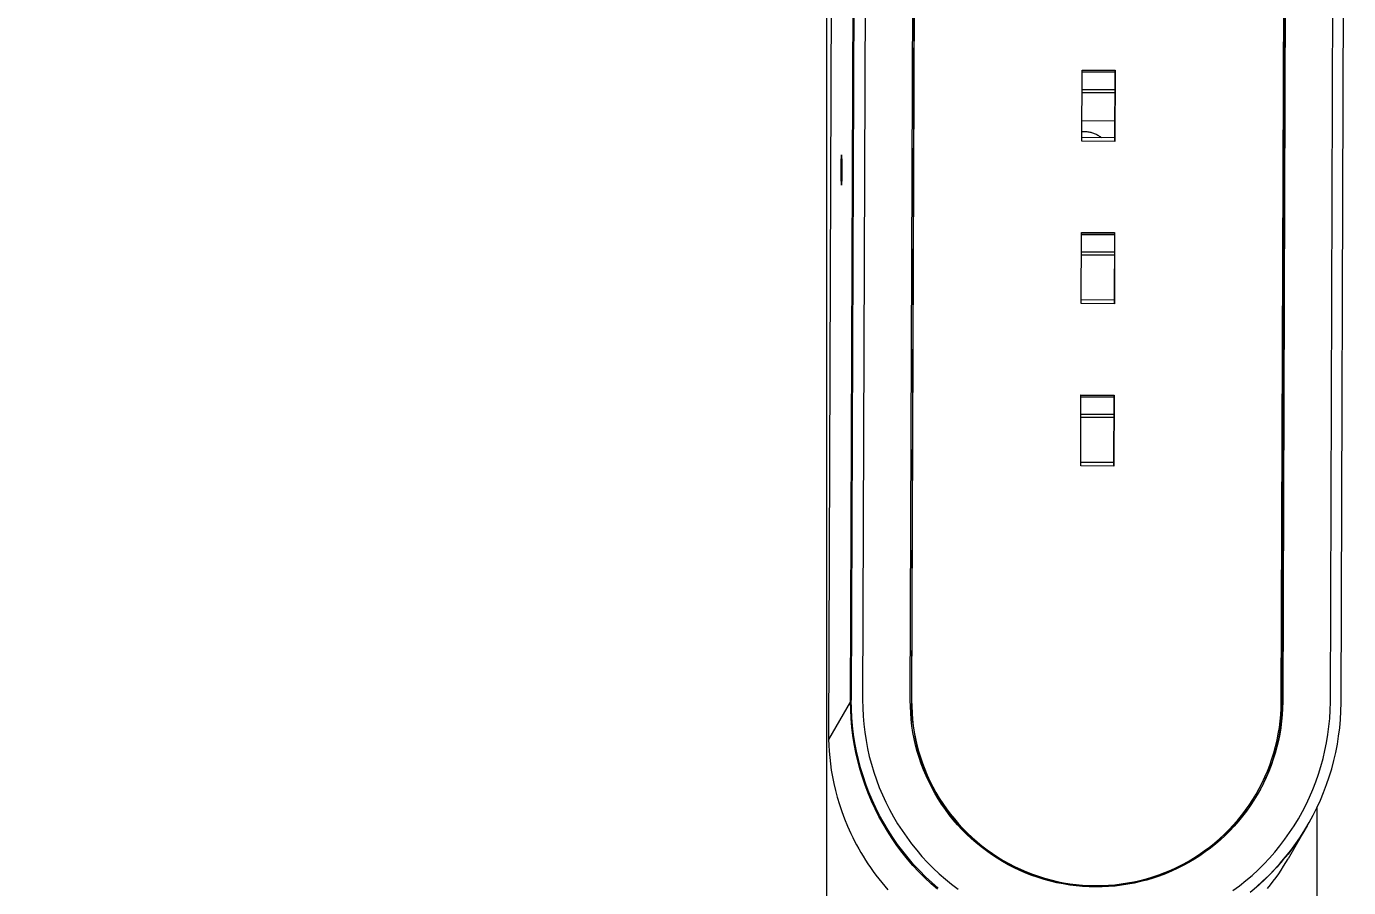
# Model space of a CAD drawing. Header units: inches. Extents: x 214 to 477, y -11 to 187.
# Drawn here: x 250.64 to 260.08, y 102.48 to 108.63 of the extents above; entities that cross this region are included whole.
import ezdxf

# ---------------------------------------------------------------- set-up
doc = ezdxf.new("R2010")
doc.units = ezdxf.units.IN
doc.layers.add('ZANO_R', color=7, linetype='Continuous', lineweight=0)
doc.layers.add('ZANO_W', color=1, linetype='Continuous', lineweight=0)
doc.styles.get("Standard").update_dxf_attribs({"font": 'arial.ttf'})
doc.dimstyles.new('amerykanie', dxfattribs={"dimtxt": 50, "dimasz": 50, "dimexe": 0.5, "dimexo": 0.5, "dimgap": 1, "dimtad": 1, "dimdec": 0, "dimzin": 0, "dimlunit": 5, "dimtxsty": 'Standard', "dimcen": 0.09, "dimclrd": 1, "dimclre": 1, "dimclrt": 1, "dimazin": 0, "dimtfac": 1, "dimtdec": 0, "dimtmove": 0, "dimatfit": 3, "dimfxl": 1, "dimtzin": 0, "dimarcsym": 1})

# ---------------------------------------------------------------- blocks, each defined once
blk = doc.blocks.new('*D356')
at = {"layer": 'ZANO_W', "color": 1, "lineweight": -2}
for p, q in [((257.8061, 121.2831), (221.2865, 121.2831)), ((221.7865, 120.2831), (221.7865, 73.7092)), ((255.2916, 72.7092), (221.2865, 72.7092))]:
    blk.add_line(p, q, dxfattribs=at)
at = {"layer": 'ZANO_W', "color": 1}
for points in [[(221.9532, 120.2831), (221.6199, 120.2831), (221.7865, 121.2831)], [(221.6199, 73.7092), (221.9532, 73.7092), (221.7865, 72.7092)]]:
    blk.add_solid(points, dxfattribs=at)
at = {"layer": 'ZANO_W', "color": 1, "insert": (220.0262, 96.9962), "char_height": 2.4375, "attachment_point": 5, "rotation": 90}
blk.add_mtext('48 9/16', dxfattribs=at)
blk = doc.blocks.new('*D357')
at = {"layer": 'ZANO_W', "color": 1, "lineweight": -2}
for p, q in [((255.0884, 177.6917), (217.2874, 177.6917)), ((217.7874, 176.6917), (217.7874, 73.7092)), ((254.8979, 72.7092), (217.2874, 72.7092))]:
    blk.add_line(p, q, dxfattribs=at)
at = {"layer": 'ZANO_W', "color": 1}
for points in [[(217.9541, 176.6917), (217.6208, 176.6917), (217.7874, 177.6917)], [(217.6208, 73.7092), (217.9541, 73.7092), (217.7874, 72.7092)]]:
    blk.add_solid(points, dxfattribs=at)
at = {"layer": 'ZANO_W', "color": 1, "insert": (216.0429, 125.2005), "char_height": 2.4375, "attachment_point": 5, "rotation": 90}
blk.add_mtext('105', dxfattribs=at)

msp = doc.modelspace()

# ---------------------------------------------------------------- linework, layer by layer
at = {"layer": 'ZANO_R'}
for p, q in [((256.3529, 89.73676), (256.3529, 172.44745)), ((256.52243, 103.80981), (256.57605, 119.53632)), ((256.58081, 119.54453), (256.52718, 103.81803)), ((256.66189, 119.54824), (256.60827, 103.82174)), ((256.94866, 103.82005), (257.00228, 119.54655)), ((257.0101, 119.54301), (256.95648, 103.81651)), ((257.01188, 119.54609), (256.95826, 103.81959)), ((259.59879, 103.80644), (259.65241, 119.53294)), ((259.60684, 103.80331), (259.66047, 119.52981)), ((259.66249, 119.5333), (259.60887, 103.8068)), ((259.94926, 103.8051), (260.00288, 119.5316)), ((260.02559, 103.8006), (260.07921, 119.52711)), ((256.41903, 119.26529), (256.36541, 103.53878)), ((258.17414, 107.81193), (258.17587, 108.31989)), ((258.17587, 108.31989), (258.41199, 108.31872)), ((258.41199, 108.31872), (258.4102, 108.31564)), ((258.41199, 108.31872), (258.41026, 107.81075)), ((258.17583, 108.30665), (258.41017, 108.30548)), ((258.17586, 108.3168), (258.4102, 108.31564)), ((258.4102, 108.31564), (258.40848, 107.81076)), ((258.40966, 108.15693), (258.17532, 108.1581)), ((258.17541, 108.18253), (258.40975, 108.18136)), ((258.40898, 107.95643), (258.17464, 107.95759)), ((258.17438, 107.88148), (258.17973, 107.88181)), ((258.17973, 107.88181), (258.18508, 107.882)), ((258.18508, 107.882), (258.19044, 107.88205)), ((258.19044, 107.88205), (258.19719, 107.8819)), ((258.19719, 107.8819), (258.20393, 107.88152)), ((258.20393, 107.88152), (258.21066, 107.88091)), ((258.21066, 107.88091), (258.21736, 107.88007)), ((258.21736, 107.88007), (258.22402, 107.879)), ((258.22402, 107.879), (258.23065, 107.8777)), ((258.23065, 107.8777), (258.23722, 107.87617)), ((258.23722, 107.87617), (258.24374, 107.87443)), ((258.24374, 107.87443), (258.2502, 107.87245)), ((258.2502, 107.87245), (258.25659, 107.87026)), ((258.25659, 107.87026), (258.26289, 107.86786)), ((258.26289, 107.86786), (258.26912, 107.86523)), ((258.26912, 107.86523), (258.27524, 107.8624)), ((258.27524, 107.8624), (258.28127, 107.85935)), ((258.28127, 107.85935), (258.28719, 107.85611)), ((258.28719, 107.85611), (258.29299, 107.85266)), ((258.29299, 107.85266), (258.29868, 107.84901)), ((258.29868, 107.84901), (258.30423, 107.84517)), ((258.41026, 107.81075), (258.17414, 107.81193)), ((258.40857, 107.83647), (258.17423, 107.83764)), ((258.30423, 107.84517), (258.30965, 107.84115)), ((258.30965, 107.84115), (258.31493, 107.83694)), ((256.45406, 107.60594), (256.45506, 107.66002)), ((256.45506, 107.66002), (256.45769, 107.71404)), ((256.45769, 107.71404), (256.45784, 107.71419)), ((256.45785, 107.71419), (256.46001, 107.66011)), ((256.46001, 107.66011), (256.46058, 107.60599)), ((256.45469, 107.55185), (256.45406, 107.60594)), ((256.46058, 107.60599), (256.45956, 107.55187)), ((256.45696, 107.49781), (256.45469, 107.55185)), ((256.45956, 107.55187), (256.45696, 107.49781)), ((258.17027, 106.6521), (258.172, 107.16006)), ((258.17195, 107.14682), (258.40629, 107.14566)), ((258.17199, 107.15697), (258.40633, 107.15581)), ((258.172, 107.16006), (258.40811, 107.15889)), ((258.40633, 107.15581), (258.40461, 106.65093)), ((258.40811, 107.15889), (258.40633, 107.15581)), ((258.40811, 107.15889), (258.40638, 106.65092)), ((258.40579, 106.9971), (258.17145, 106.99827)), ((258.17153, 107.0227), (258.40587, 107.02153)), ((258.40638, 106.65092), (258.17027, 106.6521)), ((258.40469, 106.67664), (258.17035, 106.67781)), ((258.16623, 105.49227), (258.16797, 106.00023)), ((258.16792, 105.98699), (258.40226, 105.98583)), ((258.16796, 105.99714), (258.40229, 105.99598)), ((258.16797, 106.00023), (258.40408, 105.99906)), ((258.40229, 105.99598), (258.40057, 105.4911)), ((258.40408, 105.99906), (258.40229, 105.99598)), ((258.40408, 105.99906), (258.40235, 105.49109)), ((258.40175, 105.83727), (258.16741, 105.83844)), ((258.1675, 105.86287), (258.40184, 105.8617)), ((258.40235, 105.49109), (258.16623, 105.49227)), ((258.40066, 105.51681), (258.16632, 105.51798)), ((256.52243, 103.80981), (256.36541, 103.53878)), ((256.5233, 103.74877), (256.52243, 103.80981)), ((256.52809, 103.75698), (256.52718, 103.81803)), ((256.60827, 103.82174), (256.60905, 103.76347)), ((256.94928, 103.77365), (256.94866, 103.82005)), ((256.95648, 103.81651), (256.95712, 103.77092)), ((256.95826, 103.81959), (256.95888, 103.77353)), ((259.59772, 103.76039), (259.59879, 103.80644)), ((259.60599, 103.75993), (259.60684, 103.80331)), ((259.60887, 103.8068), (259.60778, 103.76041)), ((259.9479, 103.74684), (259.94926, 103.8051)), ((260.02436, 103.74094), (260.02559, 103.8006)), ((256.5263, 103.68778), (256.5233, 103.74877)), ((256.53112, 103.69599), (256.52809, 103.75698)), ((256.53627, 103.63515), (256.53112, 103.69599)), ((256.60905, 103.76347), (256.61186, 103.70527)), ((256.61186, 103.70527), (256.6167, 103.64719)), ((256.95152, 103.7273), (256.94928, 103.77365)), ((256.95538, 103.68106), (256.95152, 103.7273)), ((256.95712, 103.77092), (256.95934, 103.72539)), ((256.95888, 103.77353), (256.9611, 103.72753)), ((256.95934, 103.72539), (256.96313, 103.67996)), ((256.9611, 103.72753), (256.96493, 103.68163)), ((259.59075, 103.66855), (259.59504, 103.71441)), ((259.59504, 103.71441), (259.59772, 103.76039)), ((259.60003, 103.67338), (259.60372, 103.71661)), ((259.60508, 103.71409), (259.60077, 103.66789)), ((259.60372, 103.71661), (259.60599, 103.75993)), ((259.60778, 103.76041), (259.60508, 103.71409)), ((259.94451, 103.68867), (259.9479, 103.74684)), ((260.02109, 103.68136), (260.02436, 103.74094)), ((256.53143, 103.62694), (256.5263, 103.68778)), ((256.53868, 103.56632), (256.53143, 103.62694)), ((256.54354, 103.57453), (256.53627, 103.63515)), ((256.6167, 103.64719), (256.62356, 103.58932)), ((256.96084, 103.63499), (256.95538, 103.68106)), ((256.96791, 103.58913), (256.96084, 103.63499)), ((256.96313, 103.67996), (256.96848, 103.63469)), ((256.96493, 103.68163), (256.97035, 103.6359)), ((256.96848, 103.63469), (256.97539, 103.58963)), ((256.97035, 103.6359), (256.97737, 103.59038)), ((259.5774, 103.57743), (259.58487, 103.62287)), ((259.58487, 103.62287), (259.59075, 103.66855)), ((259.59485, 103.62187), (259.58732, 103.57608)), ((259.58842, 103.58741), (259.59493, 103.6303)), ((259.60077, 103.66789), (259.59485, 103.62187)), ((259.59493, 103.6303), (259.60003, 103.67338)), ((259.93165, 103.57285), (259.93909, 103.63064)), ((259.93909, 103.63064), (259.94451, 103.68867)), ((260.00844, 103.5627), (260.01578, 103.62192)), ((260.01578, 103.62192), (260.02109, 103.68136)), ((256.36541, 103.53878), (256.36677, 103.49679)), ((256.54803, 103.50598), (256.53868, 103.56632)), ((256.55292, 103.5142), (256.54354, 103.57453)), ((256.55948, 103.44601), (256.54803, 103.50598)), ((256.5644, 103.45423), (256.55292, 103.5142)), ((256.62356, 103.58932), (256.63244, 103.53173)), ((256.63244, 103.53173), (256.64332, 103.47448)), ((256.97657, 103.54354), (256.96791, 103.58913)), ((256.97539, 103.58963), (256.98385, 103.54483)), ((256.98682, 103.49829), (256.97657, 103.54354)), ((256.97737, 103.59038), (256.98597, 103.54513)), ((256.98385, 103.54483), (256.99385, 103.50035)), ((256.98597, 103.54513), (256.99614, 103.50021)), ((259.55774, 103.48745), (259.56836, 103.53227)), ((259.56055, 103.46033), (259.57122, 103.50237)), ((259.5782, 103.53059), (259.56751, 103.48544)), ((259.56836, 103.53227), (259.5774, 103.57743)), ((259.57122, 103.50237), (259.58052, 103.54475)), ((259.58732, 103.57608), (259.5782, 103.53059)), ((259.58052, 103.54475), (259.58842, 103.58741)), ((259.91075, 103.4582), (259.9222, 103.51534)), ((259.9222, 103.51534), (259.93165, 103.57285)), ((259.98772, 103.44519), (259.99909, 103.50377)), ((259.99909, 103.50377), (260.00844, 103.5627)), ((256.36677, 103.49679), (256.36929, 103.45376)), ((256.36929, 103.45376), (256.37306, 103.40971)), ((256.37306, 103.40971), (256.37817, 103.36465)), ((256.57302, 103.38648), (256.55948, 103.44601)), ((256.57796, 103.3947), (256.5644, 103.45423)), ((256.64332, 103.47448), (256.65619, 103.41764)), ((256.65619, 103.41764), (256.67104, 103.36129)), ((256.99864, 103.45342), (256.98682, 103.49829)), ((256.99385, 103.50035), (257.00538, 103.45625)), ((256.99614, 103.50021), (257.00787, 103.45567)), ((257.01202, 103.40899), (256.99864, 103.45342)), ((257.00538, 103.45625), (257.01843, 103.41257)), ((257.00787, 103.45567), (257.02115, 103.41157)), ((257.02694, 103.36505), (257.01202, 103.40899)), ((257.01843, 103.41257), (257.03297, 103.36936)), ((257.02115, 103.41157), (257.03596, 103.36796)), ((259.53184, 103.39907), (259.54556, 103.44303)), ((259.5351, 103.37739), (259.5485, 103.41865)), ((259.55524, 103.44069), (259.54142, 103.39639)), ((259.54556, 103.44303), (259.55774, 103.48745)), ((259.5485, 103.41865), (259.56055, 103.46033)), ((259.56751, 103.48544), (259.55524, 103.44069)), ((259.89732, 103.4015), (259.91075, 103.4582)), ((259.97436, 103.38703), (259.98772, 103.44519)), ((256.37817, 103.36465), (256.38471, 103.3186)), ((256.38471, 103.3186), (256.39278, 103.27157)), ((256.58863, 103.32745), (256.57302, 103.38648)), ((256.59359, 103.33567), (256.57796, 103.3947)), ((256.60628, 103.269), (256.58863, 103.32745)), ((256.61126, 103.27723), (256.59359, 103.33567)), ((256.67104, 103.36129), (256.68784, 103.30549)), ((257.04338, 103.32166), (257.02694, 103.36505)), ((257.03297, 103.36936), (257.049, 103.32668)), ((257.03596, 103.36796), (257.05228, 103.32489)), ((257.06133, 103.27887), (257.04338, 103.32166)), ((257.049, 103.32668), (257.06648, 103.28458)), ((257.05228, 103.32489), (257.0701, 103.28242)), ((259.49985, 103.3127), (259.5166, 103.3556)), ((259.50429, 103.29629), (259.52036, 103.33659)), ((259.52606, 103.35261), (259.50919, 103.30938)), ((259.5166, 103.3556), (259.53184, 103.39907)), ((259.52036, 103.33659), (259.5351, 103.37739)), ((259.54142, 103.39639), (259.52606, 103.35261)), ((259.86455, 103.28967), (259.88191, 103.3453)), ((259.88191, 103.3453), (259.89732, 103.4015)), ((259.94172, 103.27225), (259.95902, 103.32936)), ((259.95902, 103.32936), (259.97436, 103.38703)), ((256.39278, 103.27157), (256.40247, 103.2236)), ((256.40247, 103.2236), (256.41389, 103.17472)), ((256.62597, 103.2112), (256.60628, 103.269)), ((256.63096, 103.21944), (256.61126, 103.27723)), ((256.65266, 103.16236), (256.63096, 103.21944)), ((256.68784, 103.30549), (256.70658, 103.25031)), ((256.70658, 103.25031), (256.72723, 103.19581)), ((257.08076, 103.23674), (257.06133, 103.27887)), ((257.06648, 103.28458), (257.08541, 103.24311)), ((257.0701, 103.28242), (257.08938, 103.24059)), ((257.10164, 103.1953), (257.08076, 103.23674)), ((257.08541, 103.24311), (257.10576, 103.20232)), ((257.08938, 103.24059), (257.11011, 103.19946)), ((259.44077, 103.18786), (259.46191, 103.22878)), ((259.47097, 103.22483), (259.44967, 103.18361)), ((259.46191, 103.22878), (259.48161, 103.27041)), ((259.46824, 103.21738), (259.48691, 103.25654)), ((259.49082, 103.26677), (259.47097, 103.22483)), ((259.48161, 103.27041), (259.49985, 103.3127)), ((259.48691, 103.25654), (259.50429, 103.29629)), ((259.50919, 103.30938), (259.49082, 103.26677)), ((259.82407, 103.18039), (259.84527, 103.23468)), ((259.84527, 103.23468), (259.86455, 103.28967)), ((259.92247, 103.21577), (259.94172, 103.27225)), ((256.41389, 103.17472), (256.42713, 103.12497)), ((256.42713, 103.12497), (256.44231, 103.0744)), ((256.64765, 103.15413), (256.62597, 103.2112)), ((256.67132, 103.09785), (256.64765, 103.15413)), ((256.67634, 103.10608), (256.65266, 103.16236)), ((256.72723, 103.19581), (256.74977, 103.14207)), ((256.74977, 103.14207), (256.77417, 103.08915)), ((257.12396, 103.15462), (257.10164, 103.1953)), ((257.10576, 103.20232), (257.12751, 103.16225)), ((257.11011, 103.19946), (257.13226, 103.15908)), ((257.14768, 103.11475), (257.12396, 103.15462)), ((257.12751, 103.16225), (257.15062, 103.12296)), ((257.13226, 103.15908), (257.15581, 103.1195)), ((259.39428, 103.10835), (259.41822, 103.1477)), ((259.42695, 103.14315), (259.40283, 103.10351)), ((259.41822, 103.1477), (259.44077, 103.18786)), ((259.44967, 103.18361), (259.42695, 103.14315)), ((259.4483, 103.17885), (259.46824, 103.21738)), ((259.77608, 103.0742), (259.801, 103.12688)), ((259.801, 103.12688), (259.82407, 103.18039)), ((259.87824, 103.10494), (259.9013, 103.15998)), ((259.9013, 103.15998), (259.92247, 103.21577)), ((256.44231, 103.0744), (256.45953, 103.02308)), ((256.69693, 103.04242), (256.67132, 103.09785)), ((256.70196, 103.05066), (256.67634, 103.10608)), ((256.72446, 102.98792), (256.69693, 103.04242)), ((256.7295, 102.99617), (256.70196, 103.05066)), ((256.77417, 103.08915), (256.8004, 103.03712)), ((256.8004, 103.03712), (256.82843, 102.98602)), ((257.17278, 103.07572), (257.14768, 103.11475)), ((257.15062, 103.12296), (257.17508, 103.08448)), ((257.15581, 103.1195), (257.18073, 103.08077)), ((257.19923, 103.03759), (257.17278, 103.07572)), ((257.17508, 103.08448), (257.20084, 103.04688)), ((257.18073, 103.08077), (257.20698, 103.04292)), ((257.22699, 103.00041), (257.19923, 103.03759)), ((257.20084, 103.04688), (257.22789, 103.01018)), ((257.20698, 103.04292), (257.23453, 103.00602)), ((259.31443, 102.99566), (259.34235, 103.03229)), ((259.32126, 103.00187), (259.3486, 103.03835)), ((259.34235, 103.03229), (259.36898, 103.06987)), ((259.3486, 103.03835), (259.37467, 103.07575)), ((259.37734, 103.06474), (259.35052, 103.02688)), ((259.36898, 103.06987), (259.39428, 103.10835)), ((259.37467, 103.07575), (259.39943, 103.11403)), ((259.40283, 103.10351), (259.37734, 103.06474)), ((259.74933, 103.02243), (259.77608, 103.0742)), ((259.82654, 102.99739), (259.85331, 103.05072)), ((259.85292, 103.0497), (259.85292, 89.73126)), ((259.85331, 103.05072), (259.87824, 103.10494)), ((256.45953, 103.02308), (256.47891, 102.97107)), ((256.47891, 102.97107), (256.50053, 102.91846)), ((256.75387, 102.93442), (256.72446, 102.98792)), ((256.75893, 102.94267), (256.7295, 102.99617)), ((256.7902, 102.89023), (256.75893, 102.94267)), ((256.82843, 102.98602), (256.85822, 102.93594)), ((256.85822, 102.93594), (256.88974, 102.88693)), ((257.25603, 102.96422), (257.22699, 103.00041)), ((257.22789, 103.01018), (257.25619, 102.97444)), ((257.23453, 103.00602), (257.26336, 102.97009)), ((257.28631, 102.92907), (257.25603, 102.96422)), ((257.25619, 102.97444), (257.28571, 102.9397)), ((257.26336, 102.97009), (257.29342, 102.9352)), ((257.28571, 102.9397), (257.31641, 102.90599)), ((259.25485, 102.92543), (259.28525, 102.96002)), ((259.29299, 102.95408), (259.26236, 102.91923)), ((259.26289, 102.93185), (259.29268, 102.96636)), ((259.28525, 102.96002), (259.31443, 102.99566)), ((259.29268, 102.96636), (259.32126, 103.00187)), ((259.32239, 102.98998), (259.29299, 102.95408)), ((259.35052, 103.02688), (259.32239, 102.98998)), ((259.6905, 102.92184), (259.72079, 102.97162)), ((259.72079, 102.97162), (259.74933, 103.02243)), ((259.76762, 102.89363), (259.79797, 102.94501)), ((259.79797, 102.94501), (259.82654, 102.99739)), ((256.50053, 102.91846), (256.52452, 102.86533)), ((256.52452, 102.86533), (256.53744, 102.83861)), ((256.78513, 102.88197), (256.75387, 102.93442)), ((256.8182, 102.83065), (256.78513, 102.88197)), ((256.82327, 102.83891), (256.7902, 102.89023)), ((256.88974, 102.88693), (256.92296, 102.83905)), ((257.31781, 102.89499), (257.28631, 102.92907)), ((257.29342, 102.9352), (257.32468, 102.90137)), ((257.31641, 102.90599), (257.34825, 102.87337)), ((257.35047, 102.86203), (257.31781, 102.89499)), ((257.32468, 102.90137), (257.35709, 102.86866)), ((257.34825, 102.87337), (257.38119, 102.84186)), ((257.38426, 102.83023), (257.35047, 102.86203)), ((257.35709, 102.86866), (257.39064, 102.8371)), ((257.38119, 102.84186), (257.41521, 102.81151)), ((259.15665, 102.8283), (259.19051, 102.85953)), ((259.19754, 102.85283), (259.16343, 102.82137)), ((259.16663, 102.83477), (259.19983, 102.86602)), ((259.19051, 102.85953), (259.22325, 102.89192)), ((259.23053, 102.88547), (259.19754, 102.85283)), ((259.19983, 102.86602), (259.23193, 102.89839)), ((259.22325, 102.89192), (259.25485, 102.92543)), ((259.26236, 102.91923), (259.23053, 102.88547)), ((259.23193, 102.89839), (259.26289, 102.93185)), ((259.6248, 102.82559), (259.65849, 102.87314)), ((259.7797, 102.91318), (259.64799, 102.68582)), ((259.65849, 102.87314), (259.6905, 102.92184)), ((259.70174, 102.79414), (259.73553, 102.84332)), ((259.75275, 102.86922), (259.71923, 102.81818)), ((259.73553, 102.84332), (259.76762, 102.89363)), ((259.78446, 102.92139), (259.75275, 102.86922)), ((256.53744, 102.83861), (256.55098, 102.81179)), ((256.55098, 102.81179), (256.56517, 102.7849)), ((256.56517, 102.7849), (256.58001, 102.75795)), ((256.58001, 102.75795), (256.59551, 102.73096)), ((256.85304, 102.78051), (256.8182, 102.83065)), ((256.85812, 102.78877), (256.82327, 102.83891)), ((256.88961, 102.73162), (256.85304, 102.78051)), ((256.89469, 102.73988), (256.85812, 102.78877)), ((256.92296, 102.83905), (256.95782, 102.79235)), ((256.95782, 102.79235), (256.99429, 102.7469)), ((256.99429, 102.7469), (257.03233, 102.70275)), ((257.41914, 102.79963), (257.38426, 102.83023)), ((257.39064, 102.8371), (257.42526, 102.80672)), ((257.41521, 102.81151), (257.45025, 102.78235)), ((257.45506, 102.77027), (257.41914, 102.79963)), ((257.42526, 102.80672), (257.46092, 102.77757)), ((257.45025, 102.78235), (257.48628, 102.75442)), ((257.49199, 102.74217), (257.45506, 102.77027)), ((257.46092, 102.77757), (257.49757, 102.74969)), ((257.48628, 102.75442), (257.52325, 102.72774)), ((257.49757, 102.74969), (257.53518, 102.72309)), ((259.02368, 102.72179), (259.06086, 102.74817)), ((259.04885, 102.74196), (259.08578, 102.76948)), ((259.09204, 102.76212), (259.05483, 102.73439)), ((259.06086, 102.74817), (259.0971, 102.77581)), ((259.08578, 102.76948), (259.12173, 102.79827)), ((259.12825, 102.79112), (259.09204, 102.76212)), ((259.0971, 102.77581), (259.13238, 102.80469)), ((259.12173, 102.79827), (259.15665, 102.8283)), ((259.16343, 102.82137), (259.12825, 102.79112)), ((259.13238, 102.80469), (259.16663, 102.83477)), ((259.55255, 102.73416), (259.58947, 102.77924)), ((259.58947, 102.77924), (259.6248, 102.82559)), ((259.68396, 102.76834), (259.64698, 102.71977)), ((259.66628, 102.74614), (259.70174, 102.79414)), ((259.71923, 102.81818), (259.68396, 102.76834)), ((256.59551, 102.73096), (256.6117, 102.70395)), ((256.6117, 102.70395), (256.62857, 102.67692)), ((256.62857, 102.67692), (256.64614, 102.6499)), ((256.92786, 102.68403), (256.88961, 102.73162)), ((256.93295, 102.69229), (256.89469, 102.73988)), ((256.96775, 102.6378), (256.92786, 102.68403)), ((256.97284, 102.64606), (256.93295, 102.69229)), ((257.03233, 102.70275), (257.07188, 102.65995)), ((257.07188, 102.65995), (257.1129, 102.61856)), ((257.52988, 102.71538), (257.49199, 102.74217)), ((257.52325, 102.72774), (257.56111, 102.70236)), ((257.56867, 102.68993), (257.52988, 102.71538)), ((257.53518, 102.72309), (257.57369, 102.69783)), ((257.56111, 102.70236), (257.59983, 102.6783)), ((257.60833, 102.66585), (257.56867, 102.68993)), ((257.57369, 102.69783), (257.61306, 102.67393)), ((257.59983, 102.6783), (257.63936, 102.65558)), ((257.64881, 102.64316), (257.60833, 102.66585)), ((257.61306, 102.67393), (257.65323, 102.65141)), ((257.63936, 102.65558), (257.67965, 102.63425)), ((258.89222, 102.64524), (258.93262, 102.66735)), ((258.93773, 102.65923), (258.89703, 102.63695)), ((258.90699, 102.65055), (258.9467, 102.67295)), ((258.93262, 102.66735), (258.97222, 102.69087)), ((258.97763, 102.68291), (258.93773, 102.65923)), ((258.9467, 102.67295), (258.98561, 102.6967)), ((258.97222, 102.69087), (259.01098, 102.71574)), ((259.01668, 102.70798), (258.97763, 102.68291)), ((258.98561, 102.6967), (259.02368, 102.72179)), ((259.01098, 102.71574), (259.04885, 102.74196)), ((259.05483, 102.73439), (259.01668, 102.70798)), ((259.4741, 102.64799), (259.51408, 102.69039)), ((259.51408, 102.69039), (259.55255, 102.73416)), ((259.55038, 102.6098), (259.59056, 102.65391)), ((259.60832, 102.67251), (259.56804, 102.62663)), ((259.59056, 102.65391), (259.62921, 102.69938)), ((259.64698, 102.71977), (259.60832, 102.67251)), ((259.61546, 102.63212), (259.63208, 102.65896)), ((259.62921, 102.69938), (259.66628, 102.74614)), ((259.63208, 102.65896), (259.64799, 102.68582)), ((256.64614, 102.6499), (256.66443, 102.62292)), ((256.66443, 102.62292), (256.68343, 102.59598)), ((256.68343, 102.59598), (256.70316, 102.56912)), ((256.70316, 102.56912), (256.72362, 102.54235)), ((257.00923, 102.593), (256.96775, 102.6378)), ((257.01431, 102.60125), (256.97284, 102.64606)), ((257.05224, 102.54966), (257.00923, 102.593)), ((257.05733, 102.55792), (257.01431, 102.60125)), ((257.10182, 102.51611), (257.05733, 102.55792)), ((257.1129, 102.61856), (257.15534, 102.57862)), ((257.15534, 102.57862), (257.19914, 102.54019)), ((257.69005, 102.6219), (257.64881, 102.64316)), ((257.65323, 102.65141), (257.69417, 102.63031)), ((257.67965, 102.63425), (257.72065, 102.61432)), ((257.73201, 102.6021), (257.69005, 102.6219)), ((257.69417, 102.63031), (257.73582, 102.61064)), ((257.72065, 102.61432), (257.76231, 102.59581)), ((257.77464, 102.58376), (257.73201, 102.6021)), ((257.73582, 102.61064), (257.77813, 102.59245)), ((257.76231, 102.59581), (257.80459, 102.57875)), ((257.81788, 102.56693), (257.77464, 102.58376)), ((257.77813, 102.59245), (257.82105, 102.57574)), ((257.80459, 102.57875), (257.84743, 102.56316)), ((257.86168, 102.55161), (257.81788, 102.56693)), ((257.82105, 102.57574), (257.86453, 102.56053)), ((257.84743, 102.56316), (257.89078, 102.54906)), ((257.86453, 102.56053), (257.90851, 102.54686)), ((258.65474, 102.54603), (258.6982, 102.55979)), ((258.68003, 102.55647), (258.72366, 102.57124)), ((258.72721, 102.5624), (258.68326, 102.54752)), ((258.6982, 102.55979), (258.74116, 102.57504)), ((258.72366, 102.57124), (258.76674, 102.58752)), ((258.77062, 102.5788), (258.72721, 102.5624)), ((258.74116, 102.57504), (258.78357, 102.59176)), ((258.76674, 102.58752), (258.80923, 102.6053)), ((258.81342, 102.59671), (258.77062, 102.5788)), ((258.78357, 102.59176), (258.82538, 102.60993)), ((258.80923, 102.6053), (258.85107, 102.62454)), ((258.85558, 102.6161), (258.81342, 102.59671)), ((258.82538, 102.60993), (258.86654, 102.62954)), ((258.85107, 102.62454), (258.89222, 102.64524)), ((258.89703, 102.63695), (258.85558, 102.6161)), ((258.86654, 102.62954), (258.90699, 102.65055)), ((259.34565, 102.5295), (259.38984, 102.56749)), ((259.38984, 102.56749), (259.43267, 102.607)), ((259.43267, 102.607), (259.4741, 102.64799)), ((259.46561, 102.52581), (259.50871, 102.56708)), ((259.52618, 102.58218), (259.48279, 102.53922)), ((259.50871, 102.56708), (259.55038, 102.6098)), ((259.56804, 102.62663), (259.52618, 102.58218)), ((259.56132, 102.55191), (259.58009, 102.57857)), ((259.58009, 102.57857), (259.59814, 102.60532)), ((259.59814, 102.60532), (259.61546, 102.63212)), ((256.72362, 102.54235), (256.74483, 102.51569)), ((256.74483, 102.51569), (256.76679, 102.48918)), ((256.76679, 102.48918), (256.78951, 102.46282)), ((257.09674, 102.50786), (257.05224, 102.54966)), ((257.14266, 102.46763), (257.09674, 102.50786)), ((257.14775, 102.47587), (257.10182, 102.51611)), ((257.19914, 102.54019), (257.24426, 102.50331)), ((257.24426, 102.50331), (257.29064, 102.46802)), ((257.90599, 102.53783), (257.86168, 102.55161)), ((257.89078, 102.54906), (257.93459, 102.53646)), ((257.95075, 102.52561), (257.90599, 102.53783)), ((257.90851, 102.54686), (257.95293, 102.53472)), ((257.93459, 102.53646), (257.97881, 102.52538)), ((257.99591, 102.51495), (257.95075, 102.52561)), ((257.95293, 102.53472), (257.99776, 102.52414)), ((257.97881, 102.52538), (258.02339, 102.51584)), ((258.04141, 102.50588), (257.99591, 102.51495)), ((257.99776, 102.52414), (258.04293, 102.51514)), ((258.02339, 102.51584), (258.06827, 102.50783)), ((258.0872, 102.49839), (258.04141, 102.50588)), ((258.04293, 102.51514), (258.08838, 102.50771)), ((258.06827, 102.50783), (258.1134, 102.50138)), ((258.13323, 102.49251), (258.0872, 102.49839)), ((258.08838, 102.50771), (258.13407, 102.50187)), ((258.1134, 102.50138), (258.15872, 102.49649)), ((258.17943, 102.48824), (258.13323, 102.49251)), ((258.13407, 102.50187), (258.17993, 102.49763)), ((258.15872, 102.49649), (258.20419, 102.49317)), ((258.22576, 102.48558), (258.17943, 102.48824)), ((258.17993, 102.49763), (258.22591, 102.49499)), ((258.20419, 102.49317), (258.24974, 102.49141)), ((258.27215, 102.48454), (258.22576, 102.48558)), ((258.22591, 102.49499), (258.27196, 102.49396)), ((258.24974, 102.49141), (258.29533, 102.49123)), ((258.27196, 102.49396), (258.31801, 102.49453)), ((258.31854, 102.48512), (258.27215, 102.48454)), ((258.29533, 102.49123), (258.3409, 102.49262)), ((258.31801, 102.49453), (258.36402, 102.49671)), ((258.36489, 102.48732), (258.31854, 102.48512)), ((258.3409, 102.49262), (258.38639, 102.49559)), ((258.36402, 102.49671), (258.40992, 102.5005)), ((258.41114, 102.49113), (258.36489, 102.48732)), ((258.38639, 102.49559), (258.43175, 102.50012)), ((258.40992, 102.5005), (258.45566, 102.50588)), ((258.45722, 102.49655), (258.41114, 102.49113)), ((258.43175, 102.50012), (258.47693, 102.50621)), ((258.45566, 102.50588), (258.50119, 102.51285)), ((258.50308, 102.50358), (258.45722, 102.49655)), ((258.47693, 102.50621), (258.52187, 102.51386)), ((258.50119, 102.51285), (258.54644, 102.52141)), ((258.54868, 102.5122), (258.50308, 102.50358)), ((258.52187, 102.51386), (258.56652, 102.52305)), ((258.54644, 102.52141), (258.59137, 102.53154)), ((258.59394, 102.5224), (258.54868, 102.5122)), ((258.56652, 102.52305), (258.61083, 102.53378)), ((258.59137, 102.53154), (258.63592, 102.54323)), ((258.63882, 102.53418), (258.59394, 102.5224)), ((258.61083, 102.53378), (258.65474, 102.54603)), ((258.63592, 102.54323), (258.68003, 102.55647)), ((258.68326, 102.54752), (258.63882, 102.53418)), ((259.25344, 102.45825), (259.30017, 102.49307)), ((259.30017, 102.49307), (259.34565, 102.5295)), ((259.3753, 102.44782), (259.42112, 102.48604)), ((259.43794, 102.49779), (259.39167, 102.45796)), ((259.42112, 102.48604), (259.46561, 102.52581)), ((259.48279, 102.53922), (259.43794, 102.49779)), ((259.50051, 102.47263), (259.52153, 102.49892)), ((259.52153, 102.49892), (259.5418, 102.52535)), ((259.5418, 102.52535), (259.56132, 102.55191))]:
    msp.add_line(p, q, dxfattribs=at)

# ---------------------------------------------------------------- dimensions: what is measured, and where the dimension line sits
at = {"layer": 'ZANO_W'}
for base, p1, p2, picture, middle in [((217.78743, 72.70922), (255.5884, 177.69171), (255.3979, 72.70922), '*D357', (216.04291, 125.20046)), ((221.78652, 72.70922), (258.30613, 121.28309), (255.7916, 72.70922), '*D356', (220.0262, 96.99615))]:
    dim = msp.add_linear_dim(base=base, p1=p1, p2=p2, angle=90, dimstyle='amerykanie', override={"dimtxt": 2.4375, "dimasz": 1, "dimgap": 0.5, "dimdec": 4, "dimaunit": 1, "dimadec": 1, "dimtdec": 4, "dimtmove": 1, "dimfrac": 2}, dxfattribs=at)
    dim.commit()
    dim.dimension.update_dxf_attribs({"geometry": picture, "text_midpoint": middle})

doc.saveas('drawing.dxf')
